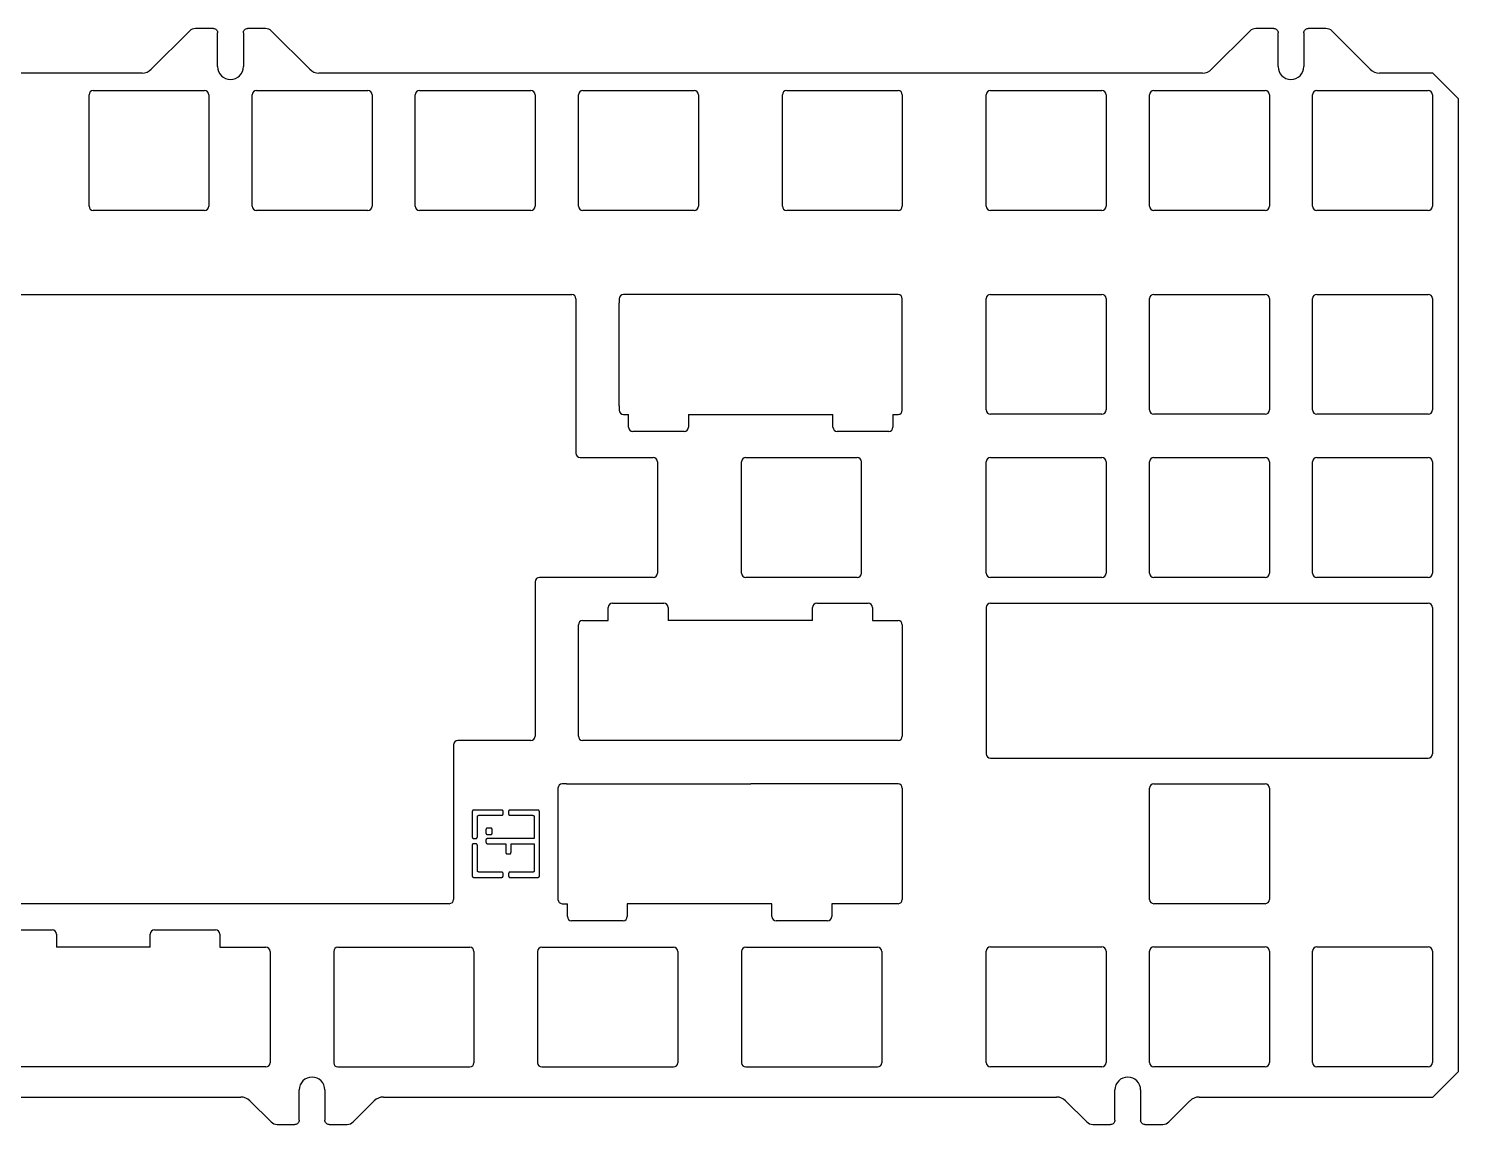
# Model space of a CAD drawing. Header units: millimetres. Extents: x 437 to 785, y 1108 to 1236.
# Drawn here: x 618.3 to 785.3, y 1108.2 to 1236.2 of the extents above; entities that cross this region are included whole.
import ezdxf

# ---------------------------------------------------------------- set-up
doc = ezdxf.new("R2010")
doc.units = ezdxf.units.MM
doc.layers.get('0').update_dxf_attribs({"linetype": 'CONTINUOUS'})
doc.layers.add('Layer 01', color=1, linetype='CONTINUOUS')

msp = doc.modelspace()

# ---------------------------------------------------------------- linework, layer by layer
at = {"color": 7, "linetype": 'CONTINUOUS'}
for p, q in [((637.12, 1235.87), (632.65, 1231.41)), ((639.91, 1236.17), (637.82, 1236.17)), ((640.41, 1231.72), (640.41, 1235.67)), ((643.41, 1235.67), (643.41, 1231.72)), ((646, 1236.17), (643.91, 1236.17)), ((651.17, 1231.41), (646.7, 1235.87)), ((760.94, 1235.87), (756.47, 1231.41)), ((763.73, 1236.17), (761.65, 1236.17)), ((764.23, 1231.72), (764.23, 1235.67)), ((767.23, 1235.67), (767.23, 1231.72)), ((769.82, 1236.17), (767.73, 1236.17)), ((774.99, 1231.41), (770.53, 1235.87)), ((631.59, 1230.97), (566.51, 1230.97)), ((755.41, 1230.97), (652.23, 1230.97)), ((782.28, 1230.97), (776.06, 1230.97)), ((785.28, 1227.97), (782.28, 1230.97)), ((625.89, 1228.94), (638.89, 1228.94)), ((644.94, 1228.94), (657.94, 1228.94)), ((663.99, 1228.94), (676.99, 1228.94)), ((683.04, 1228.94), (696.04, 1228.94)), ((706.85, 1228.94), (719.85, 1228.94)), ((730.66, 1228.94), (743.66, 1228.94)), ((749.71, 1228.94), (762.71, 1228.94)), ((768.76, 1228.94), (781.76, 1228.94)), ((625.39, 1215.44), (625.39, 1228.44)), ((639.39, 1228.44), (639.39, 1215.44)), ((644.44, 1215.44), (644.44, 1228.44)), ((658.44, 1228.44), (658.44, 1215.44)), ((663.49, 1215.44), (663.49, 1228.44)), ((677.49, 1228.44), (677.49, 1215.44)), ((682.54, 1215.44), (682.54, 1228.44)), ((696.54, 1228.44), (696.54, 1215.44)), ((706.35, 1215.44), (706.35, 1228.44)), ((720.35, 1228.44), (720.35, 1215.44)), ((730.16, 1215.44), (730.16, 1228.44)), ((744.16, 1228.44), (744.16, 1215.44)), ((749.21, 1215.44), (749.21, 1228.44)), ((763.21, 1228.44), (763.21, 1215.44)), ((768.26, 1215.44), (768.26, 1228.44)), ((782.26, 1228.44), (782.26, 1215.44)), ((785.28, 1114.4), (785.28, 1227.97)), ((638.89, 1214.94), (625.89, 1214.94)), ((657.94, 1214.94), (644.94, 1214.94)), ((676.99, 1214.94), (663.99, 1214.94)), ((696.04, 1214.94), (683.04, 1214.94)), ((719.85, 1214.94), (706.85, 1214.94)), ((743.66, 1214.94), (730.66, 1214.94)), ((762.71, 1214.94), (749.71, 1214.94)), ((781.76, 1214.94), (768.76, 1214.94)), ((459.2, 1205.11), (681.75, 1205.11)), ((682.25, 1204.61), (682.25, 1186.58)), ((687.3, 1204.61), (687.3, 1204.13)), ((687.3, 1192.13), (687.3, 1204.13)), ((719.85, 1205.11), (687.8, 1205.11)), ((720.35, 1191.61), (720.35, 1204.61)), ((730.16, 1191.63), (730.16, 1204.63)), ((730.66, 1205.13), (743.66, 1205.13)), ((744.16, 1204.63), (744.16, 1191.63)), ((749.21, 1191.63), (749.21, 1204.63)), ((749.71, 1205.13), (762.71, 1205.13)), ((763.21, 1204.63), (763.21, 1191.63)), ((768.26, 1191.63), (768.26, 1204.63)), ((768.76, 1205.13), (781.76, 1205.13)), ((782.26, 1204.63), (782.26, 1191.63)), ((687.3, 1192.12), (687.3, 1191.61)), ((687.8, 1191.11), (688.38, 1191.11)), ((688.38, 1189.63), (688.38, 1191.11)), ((695.38, 1191.11), (695.38, 1189.63)), ((695.38, 1191.11), (712.26, 1191.11)), ((712.26, 1189.63), (712.26, 1191.11)), ((719.26, 1191.11), (719.26, 1189.63)), ((719.26, 1191.11), (719.85, 1191.11)), ((743.66, 1191.13), (730.66, 1191.13)), ((762.71, 1191.13), (749.71, 1191.13)), ((781.76, 1191.13), (768.76, 1191.13)), ((694.88, 1189.13), (688.88, 1189.13)), ((718.76, 1189.13), (712.76, 1189.13)), ((682.75, 1186.08), (691.27, 1186.08)), ((691.77, 1185.58), (691.77, 1172.58)), ((701.58, 1172.58), (701.58, 1185.58)), ((702.08, 1186.08), (715.08, 1186.08)), ((715.58, 1172.58), (715.58, 1185.58)), ((730.16, 1172.58), (730.16, 1185.58)), ((730.66, 1186.08), (743.66, 1186.08)), ((744.16, 1185.58), (744.16, 1172.58)), ((749.21, 1172.58), (749.21, 1185.58)), ((749.71, 1186.08), (762.71, 1186.08)), ((763.21, 1185.58), (763.21, 1172.58)), ((768.26, 1172.58), (768.26, 1185.58)), ((768.76, 1186.08), (781.76, 1186.08)), ((782.26, 1185.58), (782.26, 1172.58)), ((691.27, 1172.08), (677.98, 1172.08)), ((715.08, 1172.08), (702.08, 1172.08)), ((743.66, 1172.08), (730.66, 1172.08)), ((762.71, 1172.08), (749.71, 1172.08)), ((781.76, 1172.08), (768.76, 1172.08)), ((677.48, 1171.58), (677.48, 1153.53)), ((686.5, 1169.06), (692.5, 1169.06)), ((710.38, 1169.06), (716.38, 1169.06)), ((730.66, 1169.08), (781.76, 1169.08)), ((683.03, 1167.03), (686, 1167.03)), ((686, 1167.03), (686, 1168.56)), ((693, 1168.56), (693, 1167.03)), ((709.88, 1167.03), (693, 1167.03)), ((709.88, 1167.03), (709.88, 1168.56)), ((716.88, 1168.56), (716.88, 1167.03)), ((730.16, 1168.58), (730.16, 1151.48)), ((782.26, 1168.58), (782.26, 1151.48)), ((682.53, 1153.53), (682.53, 1166.53)), ((667.96, 1152.53), (667.96, 1134.48)), ((676.98, 1153.03), (668.46, 1153.03)), ((719.85, 1153.03), (683.03, 1153.03)), ((730.66, 1150.98), (781.76, 1150.98)), ((680.15, 1147.48), (680.15, 1134.48)), ((681.15, 1147.98), (680.65, 1147.98)), ((681.15, 1147.98), (702.68, 1147.98)), ((719.85, 1147.98), (702.68, 1147.98)), ((720.35, 1147.48), (720.35, 1134.48)), ((749.21, 1134.48), (749.21, 1147.48)), ((749.71, 1147.98), (762.71, 1147.98)), ((763.21, 1147.48), (763.21, 1134.48)), ((667.46, 1133.98), (483.01, 1133.98)), ((680.65, 1133.98), (681.15, 1133.98)), ((681.15, 1133.98), (681.24, 1133.98)), ((681.24, 1132.48), (681.24, 1133.98)), ((688.24, 1133.98), (688.24, 1132.48)), ((705.12, 1133.98), (688.24, 1133.98)), ((705.12, 1132.48), (705.12, 1133.98)), ((712.12, 1133.98), (712.12, 1132.48)), ((719.85, 1133.98), (712.12, 1133.98)), ((762.71, 1133.98), (749.71, 1133.98)), ((687.74, 1131.98), (681.74, 1131.98)), ((711.62, 1131.98), (705.62, 1131.98)), ((615.1, 1130.91), (621.1, 1130.91)), ((621.6, 1130.41), (621.6, 1128.91)), ((632.53, 1128.91), (632.53, 1130.41)), ((633.03, 1130.91), (640.15, 1130.91)), ((640.65, 1130.41), (640.65, 1128.91)), ((640.65, 1128.91), (646.03, 1128.91)), ((654.46, 1128.91), (660.09, 1128.91)), ((660.09, 1128.91), (669.34, 1128.91)), ((669.35, 1128.91), (669.84, 1128.91)), ((678.27, 1128.91), (681.1, 1128.91)), ((681.1, 1128.91), (693.15, 1128.91)), ((693.16, 1128.91), (693.65, 1128.91)), ((702.08, 1128.91), (705.08, 1128.91)), ((705.08, 1128.91), (716.97, 1128.91)), ((716.97, 1128.91), (717.47, 1128.91)), ((730.66, 1128.93), (743.66, 1128.93)), ((749.71, 1128.93), (762.71, 1128.93)), ((768.76, 1128.93), (781.76, 1128.93)), ((646.53, 1128.41), (646.53, 1115.41)), ((653.96, 1128.41), (653.96, 1115.41)), ((670.34, 1128.41), (670.34, 1115.41)), ((677.77, 1128.41), (677.77, 1115.41)), ((694.15, 1128.41), (694.15, 1115.41)), ((701.58, 1128.41), (701.58, 1115.41)), ((717.97, 1128.41), (717.97, 1115.41)), ((730.16, 1115.43), (730.16, 1128.43)), ((744.16, 1128.43), (744.16, 1115.43)), ((749.21, 1115.43), (749.21, 1128.43)), ((763.21, 1128.43), (763.21, 1115.43)), ((768.26, 1115.43), (768.26, 1128.43)), ((782.26, 1128.43), (782.26, 1115.43)), ((646.03, 1114.91), (513.96, 1114.91)), ((654.46, 1114.91), (669.84, 1114.91)), ((678.27, 1114.91), (693.65, 1114.91)), ((702.08, 1114.91), (717.47, 1114.91)), ((743.66, 1114.93), (730.66, 1114.93)), ((762.71, 1114.93), (749.71, 1114.93)), ((781.76, 1114.93), (768.76, 1114.93)), ((782.28, 1111.4), (785.28, 1114.4)), ((649.93, 1108.7), (649.93, 1112.23)), ((652.93, 1112.23), (652.93, 1108.7)), ((745.18, 1108.7), (745.18, 1112.23)), ((748.18, 1112.23), (748.18, 1108.7)), ((644.17, 1110.96), (646.64, 1108.5)), ((656.23, 1108.5), (658.69, 1110.96)), ((659.76, 1111.4), (738.36, 1111.4)), ((739.42, 1110.96), (741.89, 1108.5)), ((751.48, 1108.5), (753.94, 1110.96)), ((755.01, 1111.4), (782.28, 1111.4)), ((647.35, 1108.2), (649.43, 1108.2)), ((653.43, 1108.2), (655.52, 1108.2)), ((742.6, 1108.2), (744.68, 1108.2)), ((748.68, 1108.2), (750.77, 1108.2))]:
    msp.add_line(p, q, dxfattribs=at)
for p, q in [((716.88, 1167.03), (719.85, 1167.03)), ((720.35, 1166.53), (720.35, 1153.53)), ((632.53, 1128.91), (621.6, 1128.91))]:
    msp.add_line(p, q)
at = {"color": 7}
msp.add_line((493.07, 1111.4), (643.11, 1111.4), dxfattribs=at)
at = {"color": 7, "linetype": 'CONTINUOUS'}
for centre, radius, start, end in [((637.82, 1235.17), 1, 90, 135), ((646, 1235.17), 1, 45, 90), ((761.65, 1235.17), 1, 90, 135), ((769.82, 1235.17), 1, 45, 90), ((631.59, 1232.47), 1.5, 270, 315), ((641.91, 1231.72), 1.5, 180, 0), ((652.23, 1232.47), 1.5, 225, 270), ((755.41, 1232.47), 1.5, 270, 315), ((765.73, 1231.72), 1.5, 180, 0), ((776.06, 1232.47), 1.5, 225, 270), ((625.89, 1228.44), 0.5, 90, 180), ((638.89, 1228.44), 0.5, 0, 90), ((644.94, 1228.44), 0.5, 90, 180), ((657.94, 1228.44), 0.5, 0, 90), ((663.99, 1228.44), 0.5, 90, 180), ((676.99, 1228.44), 0.5, 0, 90), ((683.04, 1228.44), 0.5, 90, 180), ((696.04, 1228.44), 0.5, 0, 90), ((706.85, 1228.44), 0.5, 90, 180), ((719.85, 1228.44), 0.5, 0, 90), ((730.66, 1228.44), 0.5, 90, 180), ((743.66, 1228.44), 0.5, 0, 90), ((749.71, 1228.44), 0.5, 90, 180), ((762.71, 1228.44), 0.5, 0, 90), ((768.76, 1228.44), 0.5, 90, 180), ((781.76, 1228.44), 0.5, 0, 90), ((625.89, 1215.44), 0.5, 180, 270), ((638.89, 1215.44), 0.5, 270, 0), ((644.94, 1215.44), 0.5, 180, 270), ((657.94, 1215.44), 0.5, 270, 0), ((663.99, 1215.44), 0.5, 180, 270), ((676.99, 1215.44), 0.5, 270, 0), ((683.04, 1215.44), 0.5, 180, 270), ((696.04, 1215.44), 0.5, 270, 0), ((706.85, 1215.44), 0.5, 180, 270), ((719.85, 1215.44), 0.5, 270, 0), ((730.66, 1215.44), 0.5, 180, 270), ((743.66, 1215.44), 0.5, 270, 0), ((749.71, 1215.44), 0.5, 180, 270), ((762.71, 1215.44), 0.5, 270, 0), ((768.76, 1215.44), 0.5, 180, 270), ((781.76, 1215.44), 0.5, 270, 0), ((681.75, 1204.61), 0.5, 0, 90), ((687.8, 1204.61), 0.5, 90, 180), ((688.3, 1204.13), 1, 179.6533, 180), ((719.85, 1204.61), 0.5, 0, 90), ((730.66, 1204.63), 0.5, 90, 180), ((743.66, 1204.63), 0.5, 0, 90), ((749.71, 1204.63), 0.5, 90, 180), ((762.71, 1204.63), 0.5, 0, 90), ((768.76, 1204.63), 0.5, 90, 180), ((781.76, 1204.63), 0.5, 0, 90), ((688.3, 1192.13), 1, 180, 180.3467), ((687.8, 1191.61), 0.5, 180, 270), ((719.85, 1191.61), 0.5, 270, 0), ((730.66, 1191.63), 0.5, 180, 270), ((743.66, 1191.63), 0.5, 270, 0), ((749.71, 1191.63), 0.5, 180, 270), ((762.71, 1191.63), 0.5, 270, 0), ((768.76, 1191.63), 0.5, 180, 270), ((781.76, 1191.63), 0.5, 270, 0), ((688.88, 1189.63), 0.5, 180, 270), ((694.88, 1189.63), 0.5, 270, 0), ((712.76, 1189.63), 0.5, 180, 270), ((718.76, 1189.63), 0.5, 270, 0), ((691.27, 1185.58), 0.5, 0, 90), ((702.08, 1185.58), 0.5, 90, 180), ((715.08, 1185.58), 0.5, 0, 90), ((730.66, 1185.58), 0.5, 90, 180), ((743.66, 1185.58), 0.5, 0, 90), ((749.71, 1185.58), 0.5, 90, 180), ((762.71, 1185.58), 0.5, 0, 90), ((768.76, 1185.58), 0.5, 90, 180), ((781.76, 1185.58), 0.5, 0, 90), ((691.27, 1172.58), 0.5, 270, 0), ((702.08, 1172.58), 0.5, 180, 270), ((730.66, 1172.58), 0.5, 180, 270), ((743.66, 1172.58), 0.5, 270, 0), ((749.71, 1172.58), 0.5, 180, 270), ((762.71, 1172.58), 0.5, 270, 0), ((768.76, 1172.58), 0.5, 180, 270), ((781.76, 1172.58), 0.5, 270, 0), ((686.5, 1168.56), 0.5, 90, 180), ((692.5, 1168.56), 0.5, 0, 90), ((710.38, 1168.56), 0.5, 90, 180), ((716.38, 1168.56), 0.5, 0, 90), ((730.66, 1168.58), 0.5, 90, 180), ((781.76, 1168.58), 0.5, 0, 90), ((683.03, 1166.53), 0.5, 90, 180), ((676.98, 1153.53), 0.5, 270, 0), ((683.03, 1153.53), 0.5, 180, 270), ((730.66, 1151.48), 0.5, 180, 270), ((781.76, 1151.48), 0.5, 270, 0), ((680.65, 1147.48), 0.5, 90, 180), ((719.85, 1147.48), 0.5, 0, 90), ((749.71, 1147.48), 0.5, 90, 180), ((762.71, 1147.48), 0.5, 0, 90), ((667.46, 1134.48), 0.5, 270, 0), ((680.65, 1134.48), 0.5, 180, 270), ((719.85, 1134.48), 0.5, 270, 0), ((749.71, 1134.48), 0.5, 180, 270), ((762.71, 1134.48), 0.5, 270, 0), ((681.74, 1132.48), 0.5, 180, 270), ((687.74, 1132.48), 0.5, 270, 0), ((705.62, 1132.48), 0.5, 180, 270), ((711.62, 1132.48), 0.5, 270, 0), ((621.1, 1130.41), 0.5, 0, 90), ((633.03, 1130.41), 0.5, 90, 180), ((640.15, 1130.41), 0.5, 0, 90), ((646.03, 1128.41), 0.5, 0, 90), ((654.46, 1128.41), 0.5, 90, 180), ((669.34, 1127.91), 1, 89.7169, 89.9994), ((669.84, 1128.41), 0.5, 0, 90), ((678.27, 1128.41), 0.5, 90, 180), ((693.15, 1127.91), 1, 89.7169, 89.9983), ((693.65, 1128.41), 0.5, 0, 90), ((702.08, 1128.41), 0.5, 90, 180), ((716.97, 1127.91), 1, 89.7169, 89.9983), ((717.47, 1128.41), 0.5, 0, 90), ((730.66, 1128.43), 0.5, 90, 180), ((743.66, 1128.43), 0.5, 0, 90), ((749.71, 1128.43), 0.5, 90, 180), ((762.71, 1128.43), 0.5, 0, 90), ((768.76, 1128.43), 0.5, 90, 180), ((781.76, 1128.43), 0.5, 0, 90), ((646.03, 1115.41), 0.5, 270, 0), ((654.46, 1115.41), 0.5, 180, 270), ((669.84, 1115.41), 0.5, 270, 0), ((678.27, 1115.41), 0.5, 180, 270), ((693.65, 1115.41), 0.5, 270, 0), ((702.08, 1115.41), 0.5, 180, 270), ((717.47, 1115.41), 0.5, 270, 0), ((730.66, 1115.43), 0.5, 180, 270), ((743.66, 1115.43), 0.5, 270, 0), ((749.71, 1115.43), 0.5, 180, 270), ((762.71, 1115.43), 0.5, 270, 0), ((768.76, 1115.43), 0.5, 180, 270), ((781.76, 1115.43), 0.5, 270, 0), ((651.43, 1112.23), 1.5, 0, 180), ((746.68, 1112.23), 1.5, 0, 180), ((643.11, 1109.9), 1.5, 45, 90), ((659.76, 1109.9), 1.5, 90, 135), ((738.36, 1109.9), 1.5, 45, 90), ((755.01, 1109.9), 1.5, 90, 135), ((647.35, 1109.2), 1, 225, 270), ((655.52, 1109.2), 1, 270, 315), ((742.6, 1109.2), 1, 225, 270), ((750.77, 1109.2), 1, 270, 315)]:
    msp.add_arc(centre, radius, start, end, dxfattribs=at)
for centre, start, end in [((682.75, 1186.58), 180, 270), ((677.98, 1171.58), 90, 180), ((715.08, 1172.58), 270, 0), ((719.85, 1166.53), 0, 90), ((668.46, 1152.53), 90, 180), ((719.85, 1153.53), 270, 0)]:
    msp.add_arc(centre, 0.5, start, end)
for points in [[(639.91, 1236.17), (640.04, 1236.17), (640.17, 1236.11), (640.36, 1235.93), (640.41, 1235.8), (640.41, 1235.67)], [(643.41, 1235.67), (643.41, 1235.8), (643.46, 1235.93), (643.65, 1236.11), (643.78, 1236.17), (643.91, 1236.17)], [(763.73, 1236.17), (763.87, 1236.17), (764, 1236.11), (764.18, 1235.93), (764.23, 1235.8), (764.23, 1235.67)], [(767.23, 1235.67), (767.23, 1235.8), (767.29, 1235.93), (767.47, 1236.11), (767.6, 1236.17), (767.73, 1236.17)], [(649.93, 1108.7), (649.93, 1108.57), (649.88, 1108.44), (649.7, 1108.26), (649.57, 1108.2), (649.43, 1108.2)], [(653.43, 1108.2), (653.3, 1108.2), (653.17, 1108.26), (652.99, 1108.44), (652.93, 1108.57), (652.93, 1108.7)], [(745.18, 1108.7), (745.18, 1108.57), (745.13, 1108.44), (744.95, 1108.26), (744.82, 1108.2), (744.68, 1108.2)], [(748.68, 1108.2), (748.55, 1108.2), (748.42, 1108.26), (748.24, 1108.44), (748.18, 1108.57), (748.18, 1108.7)]]:
    msp.add_open_spline(points, degree=3, knots=[0, 0, 0, 0, 0.5, 0.5, 1, 1, 1, 1], dxfattribs=at)
at = {"layer": 'Layer 01', "color": 7}
for points in [[(670.32, 1144.91), (670.31, 1144.91), (670.31, 1144.91), (670.3, 1144.91), (670.3, 1144.91), (670.29, 1144.91), (670.29, 1144.91), (670.28, 1144.91), (670.28, 1144.91), (670.27, 1144.9), (670.27, 1144.9), (670.27, 1144.9), (670.26, 1144.9), (670.26, 1144.9), (670.25, 1144.9), (670.25, 1144.9), (670.24, 1144.9), (670.24, 1144.89), (670.24, 1144.89), (670.23, 1144.89), (670.23, 1144.89), (670.22, 1144.89), (670.22, 1144.88), (670.22, 1144.88), (670.21, 1144.88), (670.21, 1144.88), (670.2, 1144.87), (670.2, 1144.87), (670.2, 1144.87), (670.19, 1144.86), (670.19, 1144.86), (670.19, 1144.86), (670.18, 1144.85), (670.18, 1144.85), (670.18, 1144.85), (670.17, 1144.84), (670.17, 1144.84), (670.17, 1144.84), (670.16, 1144.83), (670.16, 1144.83), (670.16, 1144.82), (670.16, 1144.82), (670.15, 1144.82), (670.15, 1144.81), (670.15, 1144.81), (670.15, 1144.8), (670.14, 1144.8), (670.14, 1144.8), (670.14, 1144.79), (670.14, 1144.79), (670.14, 1144.78), (670.14, 1144.78), (670.13, 1144.78), (670.13, 1144.77), (670.13, 1144.77), (670.13, 1144.76), (670.13, 1144.76), (670.13, 1144.75), (670.13, 1144.75), (670.13, 1144.74), (670.13, 1144.74), (670.13, 1144.73), (670.13, 1144.73), (670.13, 1144.72), (670.13, 1144.72)], [(670.13, 1144.72), (670.13, 1141.78)], [(673.56, 1144.91), (670.32, 1144.91)], [(670.74, 1144.11), (670.74, 1144.11), (670.74, 1144.12), (670.74, 1144.12), (670.74, 1144.13), (670.74, 1144.13), (670.74, 1144.14), (670.74, 1144.14), (670.74, 1144.15), (670.74, 1144.15), (670.74, 1144.16), (670.74, 1144.16), (670.74, 1144.16), (670.75, 1144.17), (670.75, 1144.17), (670.75, 1144.18), (670.75, 1144.18), (670.75, 1144.19), (670.75, 1144.19), (670.76, 1144.19), (670.76, 1144.2), (670.76, 1144.2), (670.76, 1144.21), (670.77, 1144.21), (670.77, 1144.21), (670.77, 1144.22), (670.77, 1144.22), (670.78, 1144.23), (670.78, 1144.23), (670.78, 1144.23), (670.79, 1144.24), (670.79, 1144.24), (670.79, 1144.24), (670.8, 1144.25), (670.8, 1144.25), (670.8, 1144.25), (670.81, 1144.26), (670.81, 1144.26), (670.81, 1144.26), (670.82, 1144.27), (670.82, 1144.27), (670.83, 1144.27), (670.83, 1144.27), (670.83, 1144.28), (670.84, 1144.28), (670.84, 1144.28), (670.85, 1144.28), (670.85, 1144.28), (670.85, 1144.29), (670.86, 1144.29), (670.86, 1144.29), (670.87, 1144.29), (670.87, 1144.29), (670.88, 1144.29), (670.88, 1144.29), (670.88, 1144.29), (670.89, 1144.3), (670.89, 1144.3), (670.9, 1144.3), (670.9, 1144.3), (670.91, 1144.3), (670.91, 1144.3), (670.92, 1144.3), (670.92, 1144.3), (670.93, 1144.3)], [(670.74, 1141.78), (670.74, 1144.11)], [(670.93, 1144.3), (673.56, 1144.3)], [(673.75, 1144.72), (673.75, 1144.72), (673.75, 1144.73), (673.75, 1144.73), (673.75, 1144.74), (673.75, 1144.74), (673.75, 1144.75), (673.75, 1144.75), (673.75, 1144.76), (673.75, 1144.76), (673.75, 1144.77), (673.75, 1144.77), (673.74, 1144.77), (673.74, 1144.78), (673.74, 1144.78), (673.74, 1144.79), (673.74, 1144.79), (673.74, 1144.8), (673.73, 1144.8), (673.73, 1144.8), (673.73, 1144.81), (673.73, 1144.81), (673.73, 1144.82), (673.72, 1144.82), (673.72, 1144.82), (673.72, 1144.83), (673.72, 1144.83), (673.71, 1144.84), (673.71, 1144.84), (673.71, 1144.84), (673.7, 1144.85), (673.7, 1144.85), (673.7, 1144.85), (673.69, 1144.86), (673.69, 1144.86), (673.69, 1144.86), (673.68, 1144.87), (673.68, 1144.87), (673.68, 1144.87), (673.67, 1144.88), (673.67, 1144.88), (673.66, 1144.88), (673.66, 1144.88), (673.66, 1144.89), (673.65, 1144.89), (673.65, 1144.89), (673.64, 1144.89), (673.64, 1144.89), (673.64, 1144.9), (673.63, 1144.9), (673.63, 1144.9), (673.62, 1144.9), (673.62, 1144.9), (673.61, 1144.9), (673.61, 1144.9), (673.61, 1144.9), (673.6, 1144.91), (673.6, 1144.91), (673.59, 1144.91), (673.59, 1144.91), (673.58, 1144.91), (673.58, 1144.91), (673.57, 1144.91), (673.57, 1144.91), (673.56, 1144.91)], [(673.56, 1144.3), (673.57, 1144.3), (673.57, 1144.3), (673.58, 1144.3), (673.58, 1144.3), (673.59, 1144.3), (673.59, 1144.3), (673.6, 1144.3), (673.6, 1144.3), (673.6, 1144.3), (673.61, 1144.3), (673.61, 1144.31), (673.62, 1144.31), (673.62, 1144.31), (673.63, 1144.31), (673.63, 1144.31), (673.64, 1144.31), (673.64, 1144.32), (673.64, 1144.32), (673.65, 1144.32), (673.65, 1144.32), (673.66, 1144.32), (673.66, 1144.33), (673.66, 1144.33), (673.67, 1144.33), (673.67, 1144.33), (673.68, 1144.34), (673.68, 1144.34), (673.68, 1144.34), (673.69, 1144.34), (673.69, 1144.35), (673.69, 1144.35), (673.7, 1144.35), (673.7, 1144.36), (673.7, 1144.36), (673.71, 1144.37), (673.71, 1144.37), (673.71, 1144.37), (673.72, 1144.38), (673.72, 1144.38), (673.72, 1144.38), (673.72, 1144.39), (673.73, 1144.39), (673.73, 1144.4), (673.73, 1144.4), (673.73, 1144.4), (673.73, 1144.41), (673.74, 1144.41), (673.74, 1144.42), (673.74, 1144.42), (673.74, 1144.42), (673.74, 1144.43), (673.74, 1144.43), (673.75, 1144.44), (673.75, 1144.44), (673.75, 1144.45), (673.75, 1144.45), (673.75, 1144.46), (673.75, 1144.46), (673.75, 1144.47), (673.75, 1144.47), (673.75, 1144.47), (673.75, 1144.48), (673.75, 1144.48), (673.75, 1144.49)], [(673.75, 1144.49), (673.75, 1144.72)], [(674.55, 1144.91), (674.55, 1144.91), (674.54, 1144.91), (674.54, 1144.91), (674.53, 1144.91), (674.53, 1144.91), (674.52, 1144.91), (674.52, 1144.91), (674.51, 1144.91), (674.51, 1144.9), (674.51, 1144.9), (674.5, 1144.9), (674.5, 1144.9), (674.49, 1144.9), (674.49, 1144.9), (674.48, 1144.9), (674.48, 1144.9), (674.48, 1144.89), (674.47, 1144.89), (674.47, 1144.89), (674.46, 1144.89), (674.46, 1144.89), (674.46, 1144.88), (674.45, 1144.88), (674.45, 1144.88), (674.44, 1144.88), (674.44, 1144.87), (674.44, 1144.87), (674.43, 1144.87), (674.43, 1144.86), (674.43, 1144.86), (674.42, 1144.86), (674.42, 1144.85), (674.41, 1144.85), (674.41, 1144.85), (674.41, 1144.84), (674.41, 1144.84), (674.4, 1144.84), (674.4, 1144.83), (674.4, 1144.83), (674.39, 1144.82), (674.39, 1144.82), (674.39, 1144.82), (674.39, 1144.81), (674.38, 1144.81), (674.38, 1144.8), (674.38, 1144.8), (674.38, 1144.8), (674.38, 1144.79), (674.37, 1144.79), (674.37, 1144.78), (674.37, 1144.78), (674.37, 1144.78), (674.37, 1144.77), (674.37, 1144.77), (674.37, 1144.76), (674.37, 1144.76), (674.37, 1144.75), (674.36, 1144.75), (674.36, 1144.74), (674.36, 1144.74), (674.36, 1144.73), (674.36, 1144.73), (674.36, 1144.72), (674.36, 1144.72)], [(674.36, 1144.72), (674.36, 1144.49)], [(674.36, 1144.49), (674.36, 1144.48), (674.36, 1144.48), (674.36, 1144.47), (674.36, 1144.47), (674.36, 1144.47), (674.36, 1144.46), (674.37, 1144.46), (674.37, 1144.45), (674.37, 1144.45), (674.37, 1144.44), (674.37, 1144.44), (674.37, 1144.43), (674.37, 1144.43), (674.37, 1144.42), (674.37, 1144.42), (674.38, 1144.42), (674.38, 1144.41), (674.38, 1144.41), (674.38, 1144.4), (674.38, 1144.4), (674.39, 1144.4), (674.39, 1144.39), (674.39, 1144.39), (674.39, 1144.38), (674.4, 1144.38), (674.4, 1144.38), (674.4, 1144.37), (674.41, 1144.37), (674.41, 1144.37), (674.41, 1144.36), (674.41, 1144.36), (674.42, 1144.35), (674.42, 1144.35), (674.43, 1144.35), (674.43, 1144.34), (674.43, 1144.34), (674.44, 1144.34), (674.44, 1144.34), (674.44, 1144.33), (674.45, 1144.33), (674.45, 1144.33), (674.45, 1144.33), (674.46, 1144.32), (674.46, 1144.32), (674.47, 1144.32), (674.47, 1144.32), (674.48, 1144.31), (674.48, 1144.31), (674.48, 1144.31), (674.49, 1144.31), (674.49, 1144.31), (674.5, 1144.31), (674.5, 1144.31), (674.51, 1144.3), (674.51, 1144.3), (674.51, 1144.3), (674.52, 1144.3), (674.52, 1144.3), (674.53, 1144.3), (674.53, 1144.3), (674.54, 1144.3), (674.54, 1144.3), (674.55, 1144.3), (674.55, 1144.3)], [(677.8, 1144.91), (674.55, 1144.91)], [(674.55, 1144.3), (677.19, 1144.3)], [(677.19, 1144.3), (677.19, 1144.3), (677.2, 1144.3), (677.2, 1144.3), (677.21, 1144.3), (677.21, 1144.3), (677.22, 1144.3), (677.22, 1144.3), (677.23, 1144.3), (677.23, 1144.29), (677.23, 1144.29), (677.24, 1144.29), (677.24, 1144.29), (677.25, 1144.29), (677.25, 1144.29), (677.26, 1144.29), (677.26, 1144.29), (677.27, 1144.28), (677.27, 1144.28), (677.27, 1144.28), (677.28, 1144.28), (677.28, 1144.28), (677.29, 1144.27), (677.29, 1144.27), (677.29, 1144.27), (677.3, 1144.27), (677.3, 1144.26), (677.3, 1144.26), (677.31, 1144.26), (677.31, 1144.25), (677.32, 1144.25), (677.32, 1144.25), (677.32, 1144.24), (677.33, 1144.24), (677.33, 1144.24), (677.33, 1144.23), (677.34, 1144.23), (677.34, 1144.23), (677.34, 1144.22), (677.34, 1144.22), (677.35, 1144.21), (677.35, 1144.21), (677.35, 1144.21), (677.35, 1144.2), (677.36, 1144.2), (677.36, 1144.19), (677.36, 1144.19), (677.36, 1144.19), (677.36, 1144.18), (677.37, 1144.18), (677.37, 1144.17), (677.37, 1144.17), (677.37, 1144.17), (677.37, 1144.16), (677.37, 1144.16), (677.37, 1144.15), (677.37, 1144.15), (677.38, 1144.14), (677.38, 1144.14), (677.38, 1144.13), (677.38, 1144.13), (677.38, 1144.12), (677.38, 1144.12), (677.38, 1144.11), (677.38, 1144.11)], [(677.38, 1144.11), (677.38, 1141.59)], [(677.99, 1144.72), (677.99, 1144.72), (677.99, 1144.73), (677.99, 1144.73), (677.99, 1144.74), (677.99, 1144.74), (677.99, 1144.75), (677.99, 1144.75), (677.98, 1144.76), (677.98, 1144.76), (677.98, 1144.77), (677.98, 1144.77), (677.98, 1144.77), (677.98, 1144.78), (677.98, 1144.78), (677.98, 1144.79), (677.97, 1144.79), (677.97, 1144.8), (677.97, 1144.8), (677.97, 1144.8), (677.97, 1144.81), (677.96, 1144.81), (677.96, 1144.82), (677.96, 1144.82), (677.96, 1144.82), (677.95, 1144.83), (677.95, 1144.83), (677.95, 1144.84), (677.95, 1144.84), (677.94, 1144.84), (677.94, 1144.85), (677.94, 1144.85), (677.93, 1144.85), (677.93, 1144.86), (677.93, 1144.86), (677.92, 1144.86), (677.92, 1144.87), (677.91, 1144.87), (677.91, 1144.87), (677.91, 1144.88), (677.9, 1144.88), (677.9, 1144.88), (677.9, 1144.88), (677.89, 1144.89), (677.89, 1144.89), (677.88, 1144.89), (677.88, 1144.89), (677.88, 1144.89), (677.87, 1144.9), (677.87, 1144.9), (677.86, 1144.9), (677.86, 1144.9), (677.85, 1144.9), (677.85, 1144.9), (677.85, 1144.9), (677.84, 1144.9), (677.84, 1144.91), (677.83, 1144.91), (677.83, 1144.91), (677.82, 1144.91), (677.82, 1144.91), (677.81, 1144.91), (677.81, 1144.91), (677.8, 1144.91), (677.8, 1144.91)], [(677.99, 1137.24), (677.99, 1144.72)], [(671.92, 1142.8), (671.92, 1142.8), (671.91, 1142.8), (671.91, 1142.8), (671.9, 1142.8), (671.9, 1142.8), (671.9, 1142.8), (671.89, 1142.79), (671.89, 1142.79), (671.88, 1142.79), (671.88, 1142.79), (671.87, 1142.79), (671.87, 1142.79), (671.86, 1142.79), (671.86, 1142.79), (671.86, 1142.79), (671.85, 1142.78), (671.85, 1142.78), (671.84, 1142.78), (671.84, 1142.78), (671.84, 1142.78), (671.83, 1142.77), (671.83, 1142.77), (671.82, 1142.77), (671.82, 1142.77), (671.82, 1142.76), (671.81, 1142.76), (671.81, 1142.76), (671.81, 1142.76), (671.8, 1142.75), (671.8, 1142.75), (671.79, 1142.75), (671.79, 1142.74), (671.79, 1142.74), (671.78, 1142.74), (671.78, 1142.73), (671.78, 1142.73), (671.78, 1142.73), (671.77, 1142.72), (671.77, 1142.72), (671.77, 1142.71), (671.76, 1142.71), (671.76, 1142.71), (671.76, 1142.7), (671.76, 1142.7), (671.76, 1142.69), (671.75, 1142.69), (671.75, 1142.69), (671.75, 1142.68), (671.75, 1142.68), (671.75, 1142.67), (671.75, 1142.67), (671.74, 1142.67), (671.74, 1142.66), (671.74, 1142.66), (671.74, 1142.65), (671.74, 1142.65), (671.74, 1142.64), (671.74, 1142.64), (671.74, 1142.63), (671.74, 1142.63), (671.74, 1142.63), (671.74, 1142.62), (671.74, 1142.62), (671.74, 1142.61)], [(671.74, 1142.61), (671.74, 1142.24)], [(671.74, 1142.24), (671.74, 1142.23), (671.74, 1142.23), (671.74, 1142.22), (671.74, 1142.21), (671.74, 1142.21), (671.74, 1142.2), (671.74, 1142.19), (671.74, 1142.19), (671.75, 1142.18), (671.75, 1142.18), (671.75, 1142.17), (671.75, 1142.16), (671.76, 1142.16), (671.76, 1142.15), (671.76, 1142.15), (671.76, 1142.14), (671.77, 1142.14), (671.77, 1142.13), (671.78, 1142.12), (671.78, 1142.12), (671.78, 1142.11), (671.79, 1142.11), (671.79, 1142.11), (671.8, 1142.1), (671.8, 1142.1), (671.81, 1142.09), (671.81, 1142.09), (671.82, 1142.08), (671.82, 1142.08), (671.83, 1142.08), (671.84, 1142.07), (671.84, 1142.07), (671.85, 1142.07), (671.85, 1142.07), (671.86, 1142.06), (671.87, 1142.06), (671.87, 1142.06), (671.88, 1142.06), (671.88, 1142.06), (671.89, 1142.06), (671.9, 1142.05), (671.9, 1142.05), (671.91, 1142.05), (671.92, 1142.05), (671.92, 1142.05)], [(672.29, 1142.8), (671.92, 1142.8)], [(671.92, 1142.05), (672.29, 1142.05)], [(672.48, 1142.61), (672.48, 1142.62), (672.48, 1142.62), (672.48, 1142.62), (672.48, 1142.63), (672.48, 1142.63), (672.48, 1142.64), (672.48, 1142.64), (672.48, 1142.65), (672.48, 1142.65), (672.48, 1142.66), (672.47, 1142.66), (672.47, 1142.67), (672.47, 1142.67), (672.47, 1142.67), (672.47, 1142.68), (672.47, 1142.68), (672.47, 1142.69), (672.46, 1142.69), (672.46, 1142.69), (672.46, 1142.7), (672.46, 1142.7), (672.46, 1142.71), (672.45, 1142.71), (672.45, 1142.71), (672.45, 1142.72), (672.45, 1142.72), (672.44, 1142.73), (672.44, 1142.73), (672.44, 1142.73), (672.43, 1142.74), (672.43, 1142.74), (672.43, 1142.74), (672.42, 1142.75), (672.42, 1142.75), (672.42, 1142.75), (672.41, 1142.76), (672.41, 1142.76), (672.41, 1142.76), (672.4, 1142.76), (672.4, 1142.77), (672.39, 1142.77), (672.39, 1142.77), (672.39, 1142.77), (672.38, 1142.78), (672.38, 1142.78), (672.37, 1142.78), (672.37, 1142.78), (672.37, 1142.78), (672.36, 1142.79), (672.36, 1142.79), (672.35, 1142.79), (672.35, 1142.79), (672.35, 1142.79), (672.34, 1142.79), (672.34, 1142.79), (672.33, 1142.79), (672.33, 1142.79), (672.32, 1142.8), (672.32, 1142.8), (672.31, 1142.8), (672.31, 1142.8), (672.3, 1142.8), (672.3, 1142.8), (672.29, 1142.8)], [(672.29, 1142.05), (672.3, 1142.05), (672.3, 1142.05), (672.31, 1142.05), (672.31, 1142.05), (672.32, 1142.05), (672.32, 1142.05), (672.33, 1142.06), (672.33, 1142.06), (672.34, 1142.06), (672.34, 1142.06), (672.34, 1142.06), (672.35, 1142.06), (672.35, 1142.06), (672.36, 1142.06), (672.36, 1142.07), (672.37, 1142.07), (672.37, 1142.07), (672.37, 1142.07), (672.38, 1142.07), (672.38, 1142.07), (672.39, 1142.08), (672.39, 1142.08), (672.39, 1142.08), (672.4, 1142.08), (672.4, 1142.09), (672.41, 1142.09), (672.41, 1142.09), (672.41, 1142.09), (672.42, 1142.1), (672.42, 1142.1), (672.42, 1142.1), (672.43, 1142.11), (672.43, 1142.11), (672.43, 1142.11), (672.44, 1142.12), (672.44, 1142.12), (672.44, 1142.13), (672.45, 1142.13), (672.45, 1142.13), (672.45, 1142.14), (672.45, 1142.14), (672.46, 1142.14), (672.46, 1142.15), (672.46, 1142.15), (672.46, 1142.16), (672.46, 1142.16), (672.47, 1142.16), (672.47, 1142.17), (672.47, 1142.17), (672.47, 1142.18), (672.47, 1142.18), (672.47, 1142.18), (672.47, 1142.19), (672.48, 1142.19), (672.48, 1142.2), (672.48, 1142.2), (672.48, 1142.21), (672.48, 1142.21), (672.48, 1142.22), (672.48, 1142.22), (672.48, 1142.23), (672.48, 1142.23), (672.48, 1142.23), (672.48, 1142.24)], [(672.48, 1142.24), (672.48, 1142.61)], [(670.13, 1141.78), (670.13, 1141.77), (670.13, 1141.77), (670.13, 1141.76), (670.13, 1141.76), (670.13, 1141.75), (670.13, 1141.75), (670.13, 1141.75), (670.13, 1141.74), (670.13, 1141.74), (670.13, 1141.73), (670.13, 1141.73), (670.13, 1141.72), (670.14, 1141.72), (670.14, 1141.71), (670.14, 1141.71), (670.14, 1141.71), (670.14, 1141.7), (670.14, 1141.7), (670.15, 1141.69), (670.15, 1141.69), (670.15, 1141.69), (670.15, 1141.68), (670.16, 1141.68), (670.16, 1141.67), (670.16, 1141.67), (670.16, 1141.67), (670.17, 1141.66), (670.17, 1141.66), (670.17, 1141.65), (670.18, 1141.65), (670.18, 1141.65), (670.18, 1141.64), (670.19, 1141.64), (670.19, 1141.64), (670.19, 1141.63), (670.2, 1141.63), (670.2, 1141.63), (670.2, 1141.63), (670.21, 1141.62), (670.21, 1141.62), (670.22, 1141.62), (670.22, 1141.61), (670.22, 1141.61), (670.23, 1141.61), (670.23, 1141.61), (670.24, 1141.61), (670.24, 1141.6), (670.24, 1141.6), (670.25, 1141.6), (670.25, 1141.6), (670.26, 1141.6), (670.26, 1141.6), (670.27, 1141.59), (670.27, 1141.59), (670.27, 1141.59), (670.28, 1141.59), (670.28, 1141.59), (670.29, 1141.59), (670.29, 1141.59), (670.3, 1141.59), (670.3, 1141.59), (670.31, 1141.59), (670.31, 1141.59), (670.32, 1141.59)], [(670.32, 1140.98), (670.31, 1140.98), (670.31, 1140.98), (670.3, 1140.98), (670.3, 1140.98), (670.29, 1140.98), (670.29, 1140.98), (670.28, 1140.98), (670.28, 1140.97), (670.27, 1140.97), (670.27, 1140.97), (670.27, 1140.97), (670.26, 1140.97), (670.26, 1140.97), (670.25, 1140.97), (670.25, 1140.97), (670.24, 1140.96), (670.24, 1140.96), (670.24, 1140.96), (670.23, 1140.96), (670.23, 1140.96), (670.22, 1140.95), (670.22, 1140.95), (670.22, 1140.95), (670.21, 1140.95), (670.21, 1140.94), (670.2, 1140.94), (670.2, 1140.94), (670.2, 1140.94), (670.19, 1140.93), (670.19, 1140.93), (670.19, 1140.93), (670.18, 1140.92), (670.18, 1140.92), (670.18, 1140.92), (670.17, 1140.91), (670.17, 1140.91), (670.17, 1140.9), (670.16, 1140.9), (670.16, 1140.9), (670.16, 1140.89), (670.16, 1140.89), (670.15, 1140.89), (670.15, 1140.88), (670.15, 1140.88), (670.15, 1140.87), (670.14, 1140.87), (670.14, 1140.87), (670.14, 1140.86), (670.14, 1140.86), (670.14, 1140.85), (670.14, 1140.85), (670.13, 1140.84), (670.13, 1140.84), (670.13, 1140.84), (670.13, 1140.83), (670.13, 1140.83), (670.13, 1140.82), (670.13, 1140.82), (670.13, 1140.81), (670.13, 1140.81), (670.13, 1140.8), (670.13, 1140.8), (670.13, 1140.79), (670.13, 1140.79)], [(670.13, 1140.79), (670.13, 1137.24)], [(670.32, 1141.59), (670.55, 1141.59)], [(670.55, 1140.98), (670.32, 1140.98)], [(670.55, 1141.59), (670.55, 1141.59), (670.56, 1141.59), (670.56, 1141.59), (670.57, 1141.59), (670.57, 1141.59), (670.58, 1141.59), (670.58, 1141.59), (670.58, 1141.59), (670.59, 1141.59), (670.59, 1141.59), (670.6, 1141.59), (670.6, 1141.6), (670.61, 1141.6), (670.61, 1141.6), (670.62, 1141.6), (670.62, 1141.6), (670.62, 1141.6), (670.63, 1141.61), (670.63, 1141.61), (670.64, 1141.61), (670.64, 1141.61), (670.64, 1141.61), (670.65, 1141.62), (670.65, 1141.62), (670.66, 1141.62), (670.66, 1141.63), (670.66, 1141.63), (670.67, 1141.63), (670.67, 1141.63), (670.67, 1141.64), (670.68, 1141.64), (670.68, 1141.64), (670.68, 1141.65), (670.69, 1141.65), (670.69, 1141.65), (670.69, 1141.66), (670.7, 1141.66), (670.7, 1141.67), (670.7, 1141.67), (670.71, 1141.67), (670.71, 1141.68), (670.71, 1141.68), (670.71, 1141.68), (670.71, 1141.69), (670.72, 1141.69), (670.72, 1141.7), (670.72, 1141.7), (670.72, 1141.71), (670.72, 1141.71), (670.73, 1141.71), (670.73, 1141.72), (670.73, 1141.72), (670.73, 1141.73), (670.73, 1141.73), (670.73, 1141.74), (670.73, 1141.74), (670.73, 1141.74), (670.73, 1141.75), (670.74, 1141.75), (670.74, 1141.76), (670.74, 1141.76), (670.74, 1141.77), (670.74, 1141.77), (670.74, 1141.78)], [(670.74, 1140.79), (670.74, 1140.79), (670.74, 1140.8), (670.74, 1140.8), (670.74, 1140.81), (670.74, 1140.81), (670.73, 1140.82), (670.73, 1140.82), (670.73, 1140.83), (670.73, 1140.83), (670.73, 1140.84), (670.73, 1140.84), (670.73, 1140.84), (670.73, 1140.85), (670.73, 1140.85), (670.72, 1140.86), (670.72, 1140.86), (670.72, 1140.87), (670.72, 1140.87), (670.72, 1140.87), (670.71, 1140.88), (670.71, 1140.88), (670.71, 1140.89), (670.71, 1140.89), (670.71, 1140.89), (670.7, 1140.9), (670.7, 1140.9), (670.7, 1140.9), (670.69, 1140.91), (670.69, 1140.91), (670.69, 1140.92), (670.68, 1140.92), (670.68, 1140.92), (670.68, 1140.93), (670.67, 1140.93), (670.67, 1140.93), (670.67, 1140.94), (670.66, 1140.94), (670.66, 1140.94), (670.66, 1140.94), (670.65, 1140.95), (670.65, 1140.95), (670.64, 1140.95), (670.64, 1140.95), (670.64, 1140.96), (670.63, 1140.96), (670.63, 1140.96), (670.62, 1140.96), (670.62, 1140.96), (670.62, 1140.97), (670.61, 1140.97), (670.61, 1140.97), (670.6, 1140.97), (670.6, 1140.97), (670.59, 1140.97), (670.59, 1140.97), (670.58, 1140.97), (670.58, 1140.98), (670.58, 1140.98), (670.57, 1140.98), (670.57, 1140.98), (670.56, 1140.98), (670.56, 1140.98), (670.55, 1140.98), (670.55, 1140.98)], [(670.74, 1137.85), (670.74, 1140.79)], [(671.92, 1141.59), (671.92, 1141.59), (671.91, 1141.59), (671.91, 1141.59), (671.9, 1141.59), (671.9, 1141.59), (671.9, 1141.59), (671.89, 1141.59), (671.89, 1141.58), (671.88, 1141.58), (671.88, 1141.58), (671.87, 1141.58), (671.87, 1141.58), (671.86, 1141.58), (671.86, 1141.58), (671.86, 1141.58), (671.85, 1141.57), (671.85, 1141.57), (671.84, 1141.57), (671.84, 1141.57), (671.84, 1141.57), (671.83, 1141.56), (671.83, 1141.56), (671.82, 1141.56), (671.82, 1141.56), (671.82, 1141.55), (671.81, 1141.55), (671.81, 1141.55), (671.81, 1141.55), (671.8, 1141.54), (671.8, 1141.54), (671.79, 1141.54), (671.79, 1141.53), (671.79, 1141.53), (671.78, 1141.53), (671.78, 1141.52), (671.78, 1141.52), (671.78, 1141.52), (671.77, 1141.51), (671.77, 1141.51), (671.77, 1141.51), (671.76, 1141.5), (671.76, 1141.5), (671.76, 1141.49), (671.76, 1141.49), (671.76, 1141.49), (671.75, 1141.48), (671.75, 1141.48), (671.75, 1141.47), (671.75, 1141.47), (671.75, 1141.47), (671.75, 1141.46), (671.74, 1141.46), (671.74, 1141.45), (671.74, 1141.45), (671.74, 1141.44), (671.74, 1141.44), (671.74, 1141.43), (671.74, 1141.43), (671.74, 1141.43), (671.74, 1141.42), (671.74, 1141.42), (671.74, 1141.41), (671.74, 1141.41), (671.74, 1141.4)], [(671.74, 1141.4), (671.74, 1141.17)], [(671.74, 1141.17), (671.74, 1141.16), (671.74, 1141.16), (671.74, 1141.15), (671.74, 1141.15), (671.74, 1141.14), (671.74, 1141.14), (671.74, 1141.13), (671.74, 1141.13), (671.74, 1141.12), (671.74, 1141.12), (671.74, 1141.11), (671.74, 1141.11), (671.75, 1141.11), (671.75, 1141.1), (671.75, 1141.1), (671.75, 1141.09), (671.75, 1141.09), (671.75, 1141.09), (671.76, 1141.08), (671.76, 1141.08), (671.76, 1141.07), (671.76, 1141.07), (671.76, 1141.07), (671.77, 1141.06), (671.77, 1141.06), (671.77, 1141.05), (671.78, 1141.05), (671.78, 1141.05), (671.78, 1141.04), (671.78, 1141.04), (671.79, 1141.04), (671.79, 1141.03), (671.79, 1141.03), (671.8, 1141.03), (671.8, 1141.02), (671.81, 1141.02), (671.81, 1141.02), (671.81, 1141.01), (671.82, 1141.01), (671.82, 1141.01), (671.82, 1141.01), (671.83, 1141), (671.83, 1141), (671.84, 1141), (671.84, 1141), (671.84, 1141), (671.85, 1140.99), (671.85, 1140.99), (671.86, 1140.99), (671.86, 1140.99), (671.86, 1140.99), (671.87, 1140.99), (671.87, 1140.98), (671.88, 1140.98), (671.88, 1140.98), (671.89, 1140.98), (671.89, 1140.98), (671.9, 1140.98), (671.9, 1140.98), (671.9, 1140.98), (671.91, 1140.98), (671.91, 1140.98), (671.92, 1140.98), (671.92, 1140.98)], [(677.38, 1141.59), (671.92, 1141.59)], [(671.92, 1140.98), (674.06, 1140.98)], [(674.06, 1140.98), (674.06, 1139.96)], [(674.67, 1139.96), (674.67, 1140.98)], [(674.67, 1140.98), (677.38, 1140.98)], [(677.38, 1140.98), (677.38, 1137.85)], [(674.06, 1139.96), (674.06, 1139.96), (674.06, 1139.95), (674.06, 1139.95), (674.06, 1139.94), (674.06, 1139.94), (674.06, 1139.94), (674.06, 1139.93), (674.06, 1139.93), (674.06, 1139.92), (674.06, 1139.92), (674.06, 1139.91), (674.07, 1139.91), (674.07, 1139.9), (674.07, 1139.9), (674.07, 1139.9), (674.07, 1139.89), (674.07, 1139.89), (674.07, 1139.88), (674.08, 1139.88), (674.08, 1139.88), (674.08, 1139.87), (674.08, 1139.87), (674.09, 1139.86), (674.09, 1139.86), (674.09, 1139.86), (674.09, 1139.85), (674.1, 1139.85), (674.1, 1139.85), (674.1, 1139.84), (674.11, 1139.84), (674.11, 1139.83), (674.11, 1139.83), (674.12, 1139.83), (674.12, 1139.82), (674.12, 1139.82), (674.13, 1139.82), (674.13, 1139.82), (674.13, 1139.81), (674.14, 1139.81), (674.14, 1139.81), (674.14, 1139.81), (674.15, 1139.8), (674.15, 1139.8), (674.16, 1139.8), (674.16, 1139.8), (674.16, 1139.79), (674.17, 1139.79), (674.17, 1139.79), (674.18, 1139.79), (674.18, 1139.79), (674.18, 1139.79), (674.19, 1139.78), (674.19, 1139.78), (674.2, 1139.78), (674.2, 1139.78), (674.21, 1139.78), (674.21, 1139.78), (674.22, 1139.78), (674.22, 1139.78), (674.23, 1139.78), (674.23, 1139.78), (674.23, 1139.78), (674.24, 1139.78), (674.24, 1139.78)], [(674.24, 1139.78), (674.48, 1139.78)], [(674.48, 1139.78), (674.48, 1139.78), (674.49, 1139.78), (674.49, 1139.78), (674.5, 1139.78), (674.5, 1139.78), (674.51, 1139.78), (674.51, 1139.78), (674.52, 1139.78), (674.52, 1139.78), (674.52, 1139.78), (674.53, 1139.78), (674.53, 1139.78), (674.54, 1139.79), (674.54, 1139.79), (674.55, 1139.79), (674.55, 1139.79), (674.55, 1139.79), (674.56, 1139.79), (674.56, 1139.8), (674.57, 1139.8), (674.57, 1139.8), (674.57, 1139.8), (674.58, 1139.81), (674.58, 1139.81), (674.59, 1139.81), (674.59, 1139.81), (674.59, 1139.82), (674.6, 1139.82), (674.6, 1139.82), (674.6, 1139.82), (674.61, 1139.83), (674.61, 1139.83), (674.61, 1139.83), (674.62, 1139.84), (674.62, 1139.84), (674.62, 1139.85), (674.63, 1139.85), (674.63, 1139.85), (674.63, 1139.86), (674.63, 1139.86), (674.64, 1139.86), (674.64, 1139.87), (674.64, 1139.87), (674.64, 1139.88), (674.65, 1139.88), (674.65, 1139.88), (674.65, 1139.89), (674.65, 1139.89), (674.65, 1139.9), (674.65, 1139.9), (674.66, 1139.9), (674.66, 1139.91), (674.66, 1139.91), (674.66, 1139.92), (674.66, 1139.92), (674.66, 1139.93), (674.66, 1139.93), (674.66, 1139.94), (674.66, 1139.94), (674.66, 1139.94), (674.66, 1139.95), (674.67, 1139.95), (674.67, 1139.96), (674.67, 1139.96)], [(670.13, 1137.24), (670.13, 1137.23), (670.13, 1137.23), (670.13, 1137.22), (670.13, 1137.22), (670.13, 1137.21), (670.13, 1137.21), (670.13, 1137.2), (670.13, 1137.2), (670.13, 1137.2), (670.13, 1137.19), (670.13, 1137.19), (670.13, 1137.18), (670.14, 1137.18), (670.14, 1137.17), (670.14, 1137.17), (670.14, 1137.16), (670.14, 1137.16), (670.14, 1137.16), (670.15, 1137.15), (670.15, 1137.15), (670.15, 1137.14), (670.15, 1137.14), (670.16, 1137.14), (670.16, 1137.13), (670.16, 1137.13), (670.16, 1137.13), (670.17, 1137.12), (670.17, 1137.12), (670.17, 1137.11), (670.18, 1137.11), (670.18, 1137.11), (670.18, 1137.1), (670.19, 1137.1), (670.19, 1137.1), (670.19, 1137.09), (670.2, 1137.09), (670.2, 1137.09), (670.2, 1137.08), (670.21, 1137.08), (670.21, 1137.08), (670.22, 1137.08), (670.22, 1137.07), (670.22, 1137.07), (670.23, 1137.07), (670.23, 1137.07), (670.24, 1137.07), (670.24, 1137.06), (670.24, 1137.06), (670.25, 1137.06), (670.25, 1137.06), (670.26, 1137.06), (670.26, 1137.06), (670.27, 1137.05), (670.27, 1137.05), (670.27, 1137.05), (670.28, 1137.05), (670.28, 1137.05), (670.29, 1137.05), (670.29, 1137.05), (670.3, 1137.05), (670.3, 1137.05), (670.31, 1137.05), (670.31, 1137.05), (670.32, 1137.05)], [(670.32, 1137.05), (673.56, 1137.05)], [(670.93, 1137.66), (670.92, 1137.66), (670.92, 1137.66), (670.91, 1137.66), (670.91, 1137.66), (670.9, 1137.66), (670.9, 1137.66), (670.89, 1137.66), (670.89, 1137.66), (670.88, 1137.66), (670.88, 1137.66), (670.88, 1137.66), (670.87, 1137.67), (670.87, 1137.67), (670.86, 1137.67), (670.86, 1137.67), (670.85, 1137.67), (670.85, 1137.67), (670.85, 1137.68), (670.84, 1137.68), (670.84, 1137.68), (670.83, 1137.68), (670.83, 1137.68), (670.83, 1137.69), (670.82, 1137.69), (670.82, 1137.69), (670.81, 1137.69), (670.81, 1137.7), (670.81, 1137.7), (670.8, 1137.7), (670.8, 1137.71), (670.8, 1137.71), (670.79, 1137.71), (670.79, 1137.72), (670.79, 1137.72), (670.78, 1137.72), (670.78, 1137.73), (670.78, 1137.73), (670.77, 1137.73), (670.77, 1137.74), (670.77, 1137.74), (670.77, 1137.75), (670.76, 1137.75), (670.76, 1137.75), (670.76, 1137.76), (670.76, 1137.76), (670.75, 1137.77), (670.75, 1137.77), (670.75, 1137.77), (670.75, 1137.78), (670.75, 1137.78), (670.75, 1137.79), (670.74, 1137.79), (670.74, 1137.8), (670.74, 1137.8), (670.74, 1137.81), (670.74, 1137.81), (670.74, 1137.81), (670.74, 1137.82), (670.74, 1137.82), (670.74, 1137.83), (670.74, 1137.83), (670.74, 1137.84), (670.74, 1137.84), (670.74, 1137.85)], [(673.56, 1137.66), (670.93, 1137.66)], [(673.75, 1137.47), (673.75, 1137.47), (673.75, 1137.48), (673.75, 1137.48), (673.75, 1137.49), (673.75, 1137.49), (673.75, 1137.5), (673.75, 1137.5), (673.75, 1137.51), (673.75, 1137.51), (673.75, 1137.51), (673.75, 1137.52), (673.74, 1137.52), (673.74, 1137.53), (673.74, 1137.53), (673.74, 1137.54), (673.74, 1137.54), (673.74, 1137.54), (673.73, 1137.55), (673.73, 1137.55), (673.73, 1137.56), (673.73, 1137.56), (673.73, 1137.56), (673.72, 1137.57), (673.72, 1137.57), (673.72, 1137.58), (673.72, 1137.58), (673.71, 1137.58), (673.71, 1137.59), (673.71, 1137.59), (673.7, 1137.59), (673.7, 1137.6), (673.7, 1137.6), (673.69, 1137.61), (673.69, 1137.61), (673.69, 1137.61), (673.68, 1137.62), (673.68, 1137.62), (673.68, 1137.62), (673.67, 1137.62), (673.67, 1137.63), (673.66, 1137.63), (673.66, 1137.63), (673.66, 1137.63), (673.65, 1137.64), (673.65, 1137.64), (673.64, 1137.64), (673.64, 1137.64), (673.64, 1137.64), (673.63, 1137.65), (673.63, 1137.65), (673.62, 1137.65), (673.62, 1137.65), (673.61, 1137.65), (673.61, 1137.65), (673.61, 1137.65), (673.6, 1137.65), (673.6, 1137.65), (673.59, 1137.66), (673.59, 1137.66), (673.58, 1137.66), (673.58, 1137.66), (673.57, 1137.66), (673.57, 1137.66), (673.56, 1137.66)], [(673.56, 1137.05), (673.57, 1137.05), (673.57, 1137.05), (673.58, 1137.05), (673.58, 1137.05), (673.59, 1137.05), (673.59, 1137.05), (673.6, 1137.05), (673.6, 1137.05), (673.6, 1137.05), (673.61, 1137.05), (673.61, 1137.05), (673.62, 1137.06), (673.62, 1137.06), (673.63, 1137.06), (673.63, 1137.06), (673.64, 1137.06), (673.64, 1137.06), (673.64, 1137.07), (673.65, 1137.07), (673.65, 1137.07), (673.66, 1137.07), (673.66, 1137.07), (673.66, 1137.08), (673.67, 1137.08), (673.67, 1137.08), (673.68, 1137.08), (673.68, 1137.09), (673.68, 1137.09), (673.69, 1137.09), (673.69, 1137.1), (673.69, 1137.1), (673.7, 1137.1), (673.7, 1137.11), (673.7, 1137.11), (673.71, 1137.11), (673.71, 1137.12), (673.71, 1137.12), (673.72, 1137.12), (673.72, 1137.13), (673.72, 1137.13), (673.72, 1137.14), (673.73, 1137.14), (673.73, 1137.14), (673.73, 1137.15), (673.73, 1137.15), (673.73, 1137.16), (673.74, 1137.16), (673.74, 1137.16), (673.74, 1137.17), (673.74, 1137.17), (673.74, 1137.18), (673.74, 1137.18), (673.75, 1137.19), (673.75, 1137.19), (673.75, 1137.19), (673.75, 1137.2), (673.75, 1137.2), (673.75, 1137.21), (673.75, 1137.21), (673.75, 1137.22), (673.75, 1137.22), (673.75, 1137.23), (673.75, 1137.23), (673.75, 1137.24)], [(673.75, 1137.24), (673.75, 1137.47)], [(674.55, 1137.66), (674.55, 1137.66), (674.54, 1137.66), (674.54, 1137.66), (674.53, 1137.66), (674.53, 1137.66), (674.52, 1137.66), (674.52, 1137.65), (674.51, 1137.65), (674.51, 1137.65), (674.51, 1137.65), (674.5, 1137.65), (674.5, 1137.65), (674.49, 1137.65), (674.49, 1137.65), (674.48, 1137.65), (674.48, 1137.64), (674.48, 1137.64), (674.47, 1137.64), (674.47, 1137.64), (674.46, 1137.64), (674.46, 1137.63), (674.46, 1137.63), (674.45, 1137.63), (674.45, 1137.63), (674.44, 1137.62), (674.44, 1137.62), (674.44, 1137.62), (674.43, 1137.61), (674.43, 1137.61), (674.43, 1137.61), (674.42, 1137.61), (674.42, 1137.6), (674.41, 1137.6), (674.41, 1137.59), (674.41, 1137.59), (674.41, 1137.59), (674.4, 1137.58), (674.4, 1137.58), (674.4, 1137.58), (674.39, 1137.57), (674.39, 1137.57), (674.39, 1137.57), (674.39, 1137.56), (674.38, 1137.56), (674.38, 1137.55), (674.38, 1137.55), (674.38, 1137.55), (674.38, 1137.54), (674.37, 1137.54), (674.37, 1137.53), (674.37, 1137.53), (674.37, 1137.52), (674.37, 1137.52), (674.37, 1137.51), (674.37, 1137.51), (674.37, 1137.51), (674.37, 1137.5), (674.36, 1137.5), (674.36, 1137.49), (674.36, 1137.49), (674.36, 1137.48), (674.36, 1137.48), (674.36, 1137.47), (674.36, 1137.47)], [(674.36, 1137.47), (674.36, 1137.24)], [(674.36, 1137.24), (674.36, 1137.23), (674.36, 1137.23), (674.36, 1137.22), (674.36, 1137.22), (674.36, 1137.21), (674.36, 1137.21), (674.37, 1137.2), (674.37, 1137.2), (674.37, 1137.2), (674.37, 1137.19), (674.37, 1137.19), (674.37, 1137.18), (674.37, 1137.18), (674.37, 1137.17), (674.37, 1137.17), (674.38, 1137.16), (674.38, 1137.16), (674.38, 1137.16), (674.38, 1137.15), (674.38, 1137.15), (674.39, 1137.14), (674.39, 1137.14), (674.39, 1137.14), (674.39, 1137.13), (674.4, 1137.13), (674.4, 1137.13), (674.4, 1137.12), (674.41, 1137.12), (674.41, 1137.11), (674.41, 1137.11), (674.41, 1137.11), (674.42, 1137.1), (674.42, 1137.1), (674.43, 1137.1), (674.43, 1137.09), (674.43, 1137.09), (674.44, 1137.09), (674.44, 1137.08), (674.44, 1137.08), (674.45, 1137.08), (674.45, 1137.08), (674.45, 1137.07), (674.46, 1137.07), (674.46, 1137.07), (674.47, 1137.07), (674.47, 1137.07), (674.48, 1137.06), (674.48, 1137.06), (674.48, 1137.06), (674.49, 1137.06), (674.49, 1137.06), (674.5, 1137.06), (674.5, 1137.05), (674.51, 1137.05), (674.51, 1137.05), (674.51, 1137.05), (674.52, 1137.05), (674.52, 1137.05), (674.53, 1137.05), (674.53, 1137.05), (674.54, 1137.05), (674.54, 1137.05), (674.55, 1137.05), (674.55, 1137.05)], [(677.19, 1137.66), (674.55, 1137.66)], [(674.55, 1137.05), (677.8, 1137.05)], [(677.38, 1137.85), (677.38, 1137.84), (677.38, 1137.84), (677.38, 1137.83), (677.38, 1137.83), (677.38, 1137.82), (677.38, 1137.82), (677.38, 1137.81), (677.37, 1137.81), (677.37, 1137.81), (677.37, 1137.8), (677.37, 1137.8), (677.37, 1137.79), (677.37, 1137.79), (677.37, 1137.78), (677.37, 1137.78), (677.36, 1137.77), (677.36, 1137.77), (677.36, 1137.77), (677.36, 1137.76), (677.36, 1137.76), (677.35, 1137.75), (677.35, 1137.75), (677.35, 1137.75), (677.35, 1137.74), (677.34, 1137.74), (677.34, 1137.74), (677.34, 1137.73), (677.34, 1137.73), (677.33, 1137.72), (677.33, 1137.72), (677.33, 1137.72), (677.32, 1137.71), (677.32, 1137.71), (677.32, 1137.71), (677.31, 1137.7), (677.31, 1137.7), (677.3, 1137.7), (677.3, 1137.69), (677.3, 1137.69), (677.29, 1137.69), (677.29, 1137.69), (677.29, 1137.68), (677.28, 1137.68), (677.28, 1137.68), (677.27, 1137.68), (677.27, 1137.68), (677.27, 1137.67), (677.26, 1137.67), (677.26, 1137.67), (677.25, 1137.67), (677.25, 1137.67), (677.24, 1137.67), (677.24, 1137.66), (677.24, 1137.66), (677.23, 1137.66), (677.23, 1137.66), (677.22, 1137.66), (677.22, 1137.66), (677.21, 1137.66), (677.21, 1137.66), (677.2, 1137.66), (677.2, 1137.66), (677.19, 1137.66), (677.19, 1137.66)], [(677.8, 1137.05), (677.8, 1137.05), (677.81, 1137.05), (677.81, 1137.05), (677.82, 1137.05), (677.82, 1137.05), (677.83, 1137.05), (677.83, 1137.05), (677.84, 1137.05), (677.84, 1137.05), (677.84, 1137.05), (677.85, 1137.05), (677.85, 1137.06), (677.86, 1137.06), (677.86, 1137.06), (677.87, 1137.06), (677.87, 1137.06), (677.88, 1137.06), (677.88, 1137.07), (677.88, 1137.07), (677.89, 1137.07), (677.89, 1137.07), (677.9, 1137.07), (677.9, 1137.08), (677.9, 1137.08), (677.91, 1137.08), (677.91, 1137.08), (677.91, 1137.09), (677.92, 1137.09), (677.92, 1137.09), (677.93, 1137.1), (677.93, 1137.1), (677.93, 1137.1), (677.94, 1137.11), (677.94, 1137.11), (677.94, 1137.11), (677.95, 1137.12), (677.95, 1137.12), (677.95, 1137.12), (677.95, 1137.13), (677.96, 1137.13), (677.96, 1137.14), (677.96, 1137.14), (677.96, 1137.14), (677.97, 1137.15), (677.97, 1137.15), (677.97, 1137.16), (677.97, 1137.16), (677.97, 1137.16), (677.98, 1137.17), (677.98, 1137.17), (677.98, 1137.18), (677.98, 1137.18), (677.98, 1137.19), (677.98, 1137.19), (677.98, 1137.19), (677.98, 1137.2), (677.99, 1137.2), (677.99, 1137.21), (677.99, 1137.21), (677.99, 1137.22), (677.99, 1137.22), (677.99, 1137.23), (677.99, 1137.23), (677.99, 1137.24)]]:
    msp.add_lwpolyline(points, dxfattribs=at)

doc.saveas('drawing.dxf')
